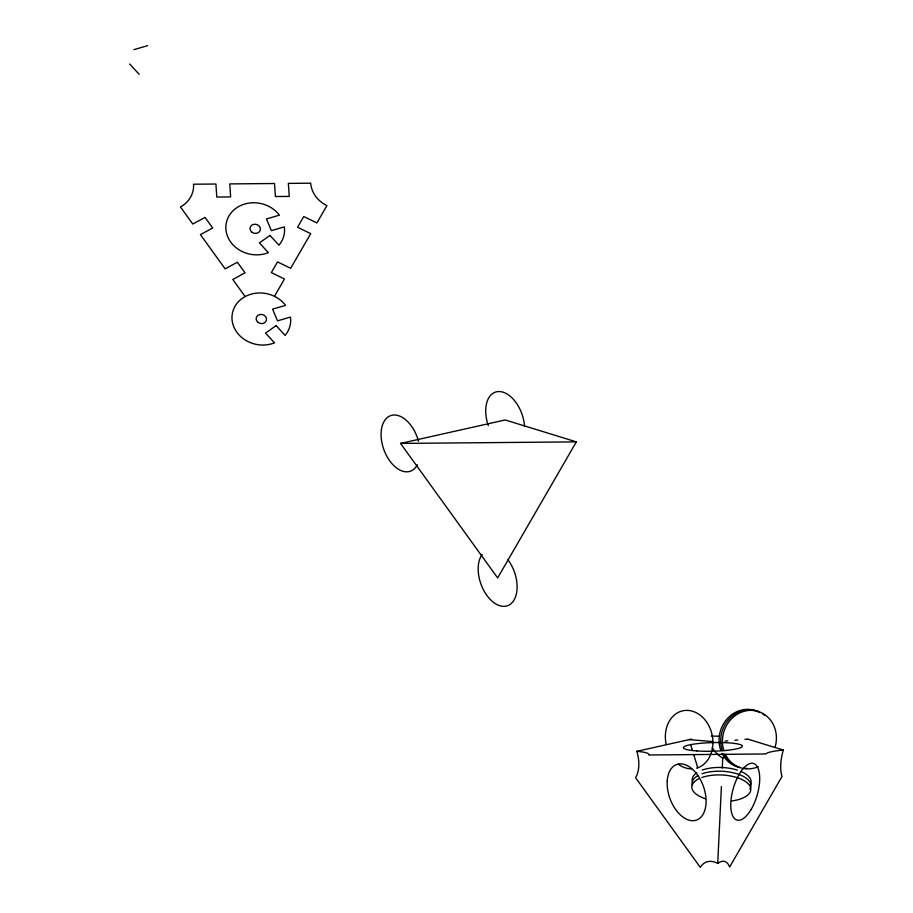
<?xml version="1.0" encoding="UTF-8"?>
<svg xmlns="http://www.w3.org/2000/svg" width="913" height="913" viewBox="0 0 913 913"><rect width="100%" height="100%" fill="white"/><g stroke="black" fill="none" stroke-linecap="round" stroke-linejoin="round"><path stroke-width="1.37" d="M691.518 739.085L636.818 751.342A29.501 17.792 70.4 0 1 635.562 777.682L700.294 867.35A29.501 17.792 70.4 0 1 717.732 863.436L721.396 786.595M722.274 768.095L722.754 758.132A29.501 12.417 -73.8 0 0 724.591 756.535M274.459 296.314L284.468 279.001L271.332 272.61L277.529 261.894L290.665 268.296L310.705 233.648L297.57 227.246L303.767 216.541L316.902 222.932L326.911 205.619A29.501 25.895 11.4 0 1 310.717 183.193L288.348 183.387L289.238 196.421L275.395 196.535L274.505 183.513L229.756 183.912L230.635 196.934L216.792 197.048L215.913 184.027L193.545 184.221A29.501 25.895 11.4 0 1 180.42 206.909L192.78 224.027L205.026 217.408L212.672 227.999L200.426 234.618L225.146 268.867L237.391 262.248L245.038 272.839L232.792 279.458L245.152 296.577M576.343 441.869L497.653 577.94L400.545 443.421L505.174 419.957L576.343 441.869L400.545 443.421M133.914 49.656L147.644 45.65M725.002 741.128L727.844 740.877M734.942 740.249L737.784 739.987M744.894 739.359L747.736 739.108M689.132 739.621L712.905 741.584M748.067 739.21L783.308 750.064A29.501 12.417 -73.8 0 0 782.053 776.404L729.601 867.088A29.501 12.417 -73.8 0 0 717.732 863.436M129.692 64.013L139.187 74.364M690.776 744.985L692.419 750.349M693.652 754.366L697.749 767.776M691.632 768.849A29.501 23.464 77.4 0 1 678.45 764.318M666.079 743.981A29.501 23.464 77.4 0 1 682.741 710.816A29.501 23.464 77.4 0 1 711.878 733.881A29.501 23.464 77.4 0 1 696.596 768.141M636.818 751.342A29.501 4.314 -1.5 0 1 648.687 754.994L765.859 753.967A29.501 4.314 -1.5 0 1 783.308 750.064M718.828 736.175A29.501 4.314 -1.5 0 1 711.41 736.015M722.754 758.132A29.501 17.792 70.4 0 1 712.151 747.724M740.797 771.382A29.501 13.216 2.7 0 1 750.018 785.431M692.545 781.608A29.501 13.216 2.7 0 1 696.756 772.718M702.2 770.058A29.501 13.216 2.7 0 1 737.407 770.138M701.846 777.522A29.501 13.216 2.7 0 1 746.537 782.304A29.501 13.216 2.7 0 1 731.849 800.952M705.589 798.784A29.501 13.216 2.7 0 1 698.89 778.755M720.528 749.653A29.501 26.762 -72.9 0 1 728.859 717.07A29.501 26.762 -72.9 0 1 759.559 712.471M737.818 766.909A29.501 26.762 -72.9 0 1 722.046 753.396M723.895 750.691A29.501 26.762 -72.9 0 1 749.094 710.417A29.501 26.762 -72.9 0 1 775.137 746.994M758.235 766.715A29.501 26.762 -72.9 0 1 725.401 754.435M722.206 750.178A29.501 26.751 -72.9 0 1 729.807 718.303A29.501 26.751 -72.9 0 1 759.536 712.117M762.869 714A29.501 26.751 -72.9 0 1 764.432 715.141M747.085 768.358A29.501 26.751 -72.9 0 1 745.156 768.347M739.507 767.434A29.501 26.751 -72.9 0 1 723.724 753.921M702.017 773.79A29.501 13.216 2.7 0 1 737.225 773.87A29.501 13.216 2.7 0 1 749.847 789.163M692.362 785.34A29.501 13.216 2.7 0 1 697.76 775.708M488.307 425.629A29.501 17.792 70.4 0 1 499.354 391.54A29.501 17.792 70.4 0 1 524.564 426.599M507.948 559.795A29.501 17.792 70.4 0 1 513.836 600.377A29.501 17.792 70.4 0 1 486.344 594.683A29.501 17.792 70.4 0 1 482.167 554.453M417.378 464.706A29.501 17.792 70.4 0 1 387.397 457.242A29.501 17.792 70.4 0 1 389.349 416.191A29.501 17.792 70.4 0 1 418.496 441.287M269.986 235.417L259.406 242.892L268.365 252.65A29.501 25.895 11.4 0 1 229.585 240.37A29.501 25.895 11.4 0 1 239.697 206.018A29.501 25.895 11.4 0 1 279.401 215.16L266.459 218.949L271.389 230.647L284.331 226.869A29.501 25.895 11.4 0 1 278.944 245.175L269.986 235.417M276.125 325.61L265.546 333.085L274.505 342.843A29.501 25.895 11.4 0 1 235.714 330.563A29.501 25.895 11.4 0 1 245.837 296.211A29.501 25.895 11.4 0 1 285.541 305.364L272.599 309.142L277.529 320.851L290.471 317.062A29.501 25.895 11.4 0 1 285.084 335.379L276.125 325.61M257.888 322.3A5.227 4.588 11.4 0 0 266.436 320.155A5.227 4.588 11.4 0 0 259.691 314.563A5.227 4.588 11.4 0 0 257.888 322.3M251.748 232.107A5.227 4.588 11.4 0 0 260.296 229.962A5.227 4.588 11.4 0 0 253.552 224.37A5.227 4.588 11.4 0 0 251.748 232.107M696.847 750.943A29.501 4.314 -1.5 0 0 742.303 746.412A29.501 4.314 -1.5 0 0 699.415 743.422A29.501 4.314 -1.5 0 0 696.847 750.943M751.137 809.432A29.501 12.417 -73.8 0 0 753.704 763.519A29.501 12.417 -73.8 0 0 730.822 802.333A29.501 12.417 -73.8 0 0 751.137 809.432M667.232 780.935A29.501 17.792 70.4 0 0 694.804 820.525A29.501 17.792 70.4 0 0 697.817 775.377A29.501 17.792 70.4 0 0 667.232 780.935"/></g></svg>
